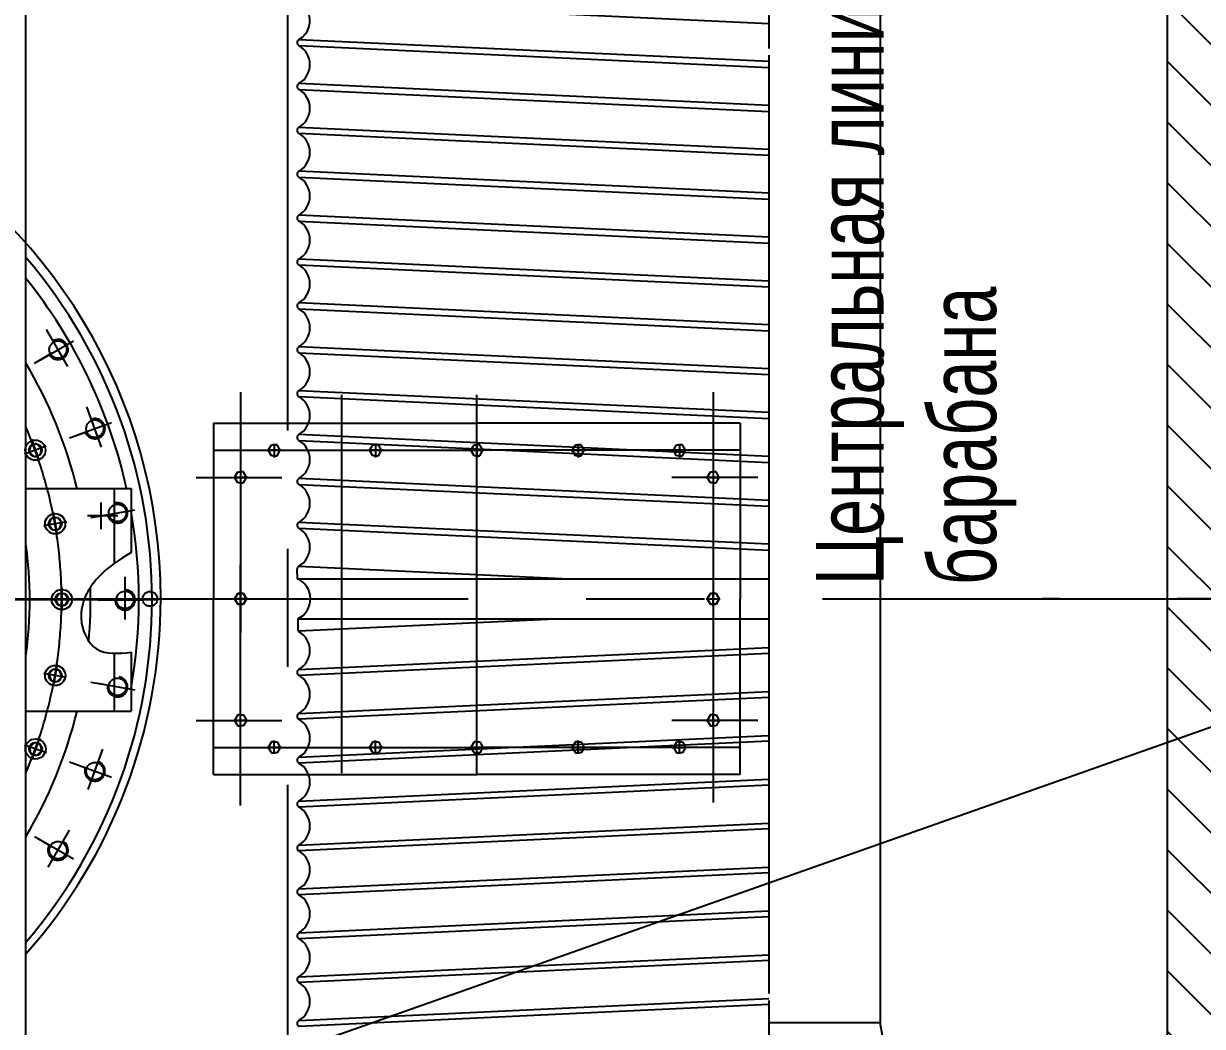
# Model space of a CAD drawing. Header units: millimetres. Extents: x 0 to 29400, y 0 to 20790.
# Drawn here: x 13175 to 14921, y 11549 to 13034 of the extents above; entities that cross this region are included whole.
import ezdxf

# ---------------------------------------------------------------- set-up
doc = ezdxf.new("R2010")
doc.units = ezdxf.units.MM
doc.header["$LTSCALE"] = 700
doc.linetypes.add('G', pattern=[2, 1.25, -0.25, 0.25, -0.25])
for name, color, linetype in [('01', 7, 'Continuous'), ('02', 1, 'Continuous'), ('05', 142, 'G'), ('08', 1, 'Continuous'), ('11', 3, 'Continuous')]:
    doc.layers.add(name, color=color, linetype=linetype)
doc.styles.get("Standard").update_dxf_attribs({"font": 'FZYTK.TTF', "width": 0.707})
doc.dimstyles.new('INTE', dxfattribs={"dimscale": 70, "dimtxt": 3.5, "dimasz": 3, "dimexe": 3, "dimexo": 0, "dimgap": 1, "dimtad": 1, "dimdec": 0, "dimdsep": 46, "dimtxsty": 'Standard', "dimcen": 0, "dimclrd": 1, "dimclre": 1, "dimclrt": 3, "dimaunit": 1, "dimadec": 0, "dimazin": 0, "dimtfac": 1, "dimtdec": 0, "dimtmove": 0, "dimatfit": 0, "dimfxl": 1, "dimarcsym": 0})

# ---------------------------------------------------------------- blocks, each defined once
blk = doc.blocks.new('*D853')
at = {"layer": '08', "color": 1, "lineweight": -2}
blk.add_line((15472.6, 12182), (6347, 8963.8), dxfattribs=at)
at = {"layer": '08', "color": 1}
blk.add_solid([(6335.4, 8996.8), (6358.7, 8930.8), (6149, 8893.9)], dxfattribs=at)
at = {"layer": 'DEFPOINTS', "color": 0}
for p in [(15472.6, 12182), (6149, 8893.9)]:
    blk.add_point(p, dxfattribs=at)
at = {"layer": '08', "color": 3, "insert": (7247.3, 9485.4), "char_height": 245, "attachment_point": 5, "rotation": 19.4255}
blk.add_mtext('R9886', dxfattribs=at)

msp = doc.modelspace()

# ---------------------------------------------------------------- hatches: boundary and pattern name
at = {"layer": '02', "linetype": 'Continuous'}
h = msp.add_hatch(dxfattribs=at)
h.set_pattern_fill('LINE', color=1, scale=20, angle=45, style=0)
h.set_pattern_definition([(315, (12886.376, 16577.194), (44.9013, 44.9013), [])])
edge = h.paths.add_edge_path()
edge.add_ellipse((14968.9, 12260.5), major_axis=(3.54, 3.54), ratio=1, start_angle=260.6967, end_angle=369.3033)
edge.add_ellipse((14990.8, 12291), major_axis=(-23, 23), ratio=1, start_angle=-14.9835, end_angle=99.3033, ccw=False)
edge.add_ellipse((14972.1, 12323.5), major_axis=(3.57, 3.57), ratio=1, start_angle=254.6817, end_angle=382.5804)
edge.add_ellipse((14990.8, 12356), major_axis=(-23, 23), ratio=1, start_angle=-15.0736, end_angle=103.8061, ccw=False)
edge.add_ellipse((14972.1, 12388.5), major_axis=(3.54, 3.54), ratio=1, start_angle=254.9264, end_angle=375.0736)
edge.add_ellipse((14990.8, 12421), major_axis=(-23, 23), ratio=1, start_angle=-15.0736, end_angle=105.0736, ccw=False)
edge.add_ellipse((14972.1, 12453.5), major_axis=(3.54, 3.54), ratio=1, start_angle=254.9264, end_angle=375.0736)
edge.add_ellipse((14990.8, 12486), major_axis=(-23, 23), ratio=1, start_angle=-15.0736, end_angle=105.0736, ccw=False)
edge.add_ellipse((14972.1, 12518.5), major_axis=(3.54, 3.54), ratio=1, start_angle=254.9264, end_angle=375.0736)
edge.add_ellipse((14990.8, 12551), major_axis=(-23, 23), ratio=1, start_angle=-15.0736, end_angle=105.0736, ccw=False)
edge.add_ellipse((14972.1, 12583.5), major_axis=(3.54, 3.54), ratio=1, start_angle=254.9264, end_angle=375.0736)
edge.add_ellipse((14990.8, 12616), major_axis=(-23, 23), ratio=1, start_angle=-15.0736, end_angle=105.0736, ccw=False)
edge.add_ellipse((14972.1, 12648.5), major_axis=(3.54, 3.54), ratio=1, start_angle=254.9264, end_angle=375.0736)
edge.add_ellipse((14990.8, 12681), major_axis=(-23, 23), ratio=1, start_angle=-15.0736, end_angle=105.0736, ccw=False)
edge.add_ellipse((14972.1, 12713.5), major_axis=(3.54, 3.54), ratio=1, start_angle=254.9264, end_angle=375.0736)
edge.add_ellipse((14990.8, 12746), major_axis=(-23, 23), ratio=1, start_angle=-15.0736, end_angle=105.0736, ccw=False)
edge.add_ellipse((14972.1, 12778.5), major_axis=(3.54, 3.54), ratio=1, start_angle=254.9264, end_angle=375.0736)
edge.add_ellipse((14990.8, 12811), major_axis=(-23, 23), ratio=1, start_angle=-15.0736, end_angle=105.0736, ccw=False)
edge.add_ellipse((14972.1, 12843.5), major_axis=(3.54, 3.54), ratio=1, start_angle=254.9264, end_angle=375.0736)
edge.add_ellipse((14990.8, 12876), major_axis=(-23, 23), ratio=1, start_angle=-15.0736, end_angle=105.0736, ccw=False)
edge.add_ellipse((14972.1, 12908.5), major_axis=(3.54, 3.54), ratio=1, start_angle=254.9264, end_angle=375.0736)
edge.add_ellipse((14990.8, 12941), major_axis=(-23, 23), ratio=1, start_angle=-15.0736, end_angle=105.0736, ccw=False)
edge.add_ellipse((14972.1, 12973.5), major_axis=(3.54, 3.54), ratio=1, start_angle=254.9264, end_angle=375.0736)
edge.add_ellipse((14990.8, 13006), major_axis=(-23, 23), ratio=1, start_angle=-15.0736, end_angle=105.0736, ccw=False)
edge.add_ellipse((14972.1, 13038.5), major_axis=(3.54, 3.54), ratio=1, start_angle=254.9264, end_angle=375.0736)
edge.add_ellipse((14990.8, 13071), major_axis=(-23, 23), ratio=1, start_angle=-16.1608, end_angle=105.0736, ccw=False)
edge.add_ellipse((14970.3, 13108.2), major_axis=(7.07, 7.07), ratio=1, start_angle=253.8392, end_angle=315)
edge.add_line((14980.3, 13108.2), (14980.3, 13434))
edge.add_line((14980.3, 13434), (14895.2, 13465))
edge.add_ellipse((14899.6, 13477.2), major_axis=(-9.19, 9.19), ratio=1, start_angle=45, end_angle=115, ccw=False)
edge.add_line((14886.6, 13477.2), (14886.6, 13487.2))
edge.add_line((14886.6, 13487.2), (14868.8, 13487.2))
edge.add_line((14868.8, 13487.2), (14868.8, 11367.9))
edge.add_line((14868.8, 11367.9), (14876.3, 11367.9))
edge.add_line((14876.3, 11367.9), (14876.3, 11191.4))
edge.add_line((14876.3, 11191.4), (14980.3, 11191.4))
edge.add_line((14980.3, 11191.4), (14980.3, 11255.7))
edge.add_ellipse((14970.3, 11255.7), major_axis=(-7.07, 7.07), ratio=1, start_angle=225, end_angle=286.1608)
edge.add_ellipse((14990.8, 11293), major_axis=(-23, 23), ratio=1, start_angle=-15.0736, end_angle=106.1608, ccw=False)
edge.add_ellipse((14972.1, 11325.5), major_axis=(3.54, 3.54), ratio=1, start_angle=254.9264, end_angle=375.0736)
edge.add_ellipse((14990.8, 11358), major_axis=(-23, 23), ratio=1, start_angle=-15.0736, end_angle=105.0736, ccw=False)
edge.add_ellipse((14972.1, 11390.5), major_axis=(3.54, 3.54), ratio=1, start_angle=254.9264, end_angle=375.0736)
edge.add_ellipse((14990.8, 11423), major_axis=(-23, 23), ratio=1, start_angle=-15.0736, end_angle=105.0736, ccw=False)
edge.add_ellipse((14972.1, 11455.5), major_axis=(3.54, 3.54), ratio=1, start_angle=254.9264, end_angle=375.0736)
edge.add_ellipse((14990.8, 11488), major_axis=(-23, 23), ratio=1, start_angle=-15.0736, end_angle=105.0736, ccw=False)
edge.add_ellipse((14972.1, 11520.5), major_axis=(3.54, 3.54), ratio=1, start_angle=254.9264, end_angle=375.0736)
edge.add_ellipse((14990.8, 11553), major_axis=(-23, 23), ratio=1, start_angle=-15.0736, end_angle=105.0736, ccw=False)
edge.add_ellipse((14972.1, 11585.5), major_axis=(3.54, 3.54), ratio=1, start_angle=254.9264, end_angle=375.0736)
edge.add_ellipse((14990.8, 11618), major_axis=(-23, 23), ratio=1, start_angle=-15.0736, end_angle=105.0736, ccw=False)
edge.add_ellipse((14972.1, 11650.5), major_axis=(3.54, 3.54), ratio=1, start_angle=254.9264, end_angle=375.0736)
edge.add_ellipse((14990.8, 11683), major_axis=(-23, 23), ratio=1, start_angle=-15.0736, end_angle=105.0736, ccw=False)
edge.add_ellipse((14972.1, 11715.5), major_axis=(3.54, 3.54), ratio=1, start_angle=254.9264, end_angle=375.0736)
edge.add_ellipse((14990.8, 11748), major_axis=(-23, 23), ratio=1, start_angle=-15.0736, end_angle=105.0736, ccw=False)
edge.add_ellipse((14972.1, 11780.5), major_axis=(3.54, 3.54), ratio=1, start_angle=254.9264, end_angle=375.0736)
edge.add_ellipse((14990.8, 11813), major_axis=(-23, 23), ratio=1, start_angle=-15.0736, end_angle=105.0736, ccw=False)
edge.add_ellipse((14972.1, 11845.5), major_axis=(3.54, 3.54), ratio=1, start_angle=254.9264, end_angle=375.0736)
edge.add_ellipse((14990.8, 11878), major_axis=(-23, 23), ratio=1, start_angle=-15.0736, end_angle=105.0736, ccw=False)
edge.add_ellipse((14972.1, 11910.5), major_axis=(3.54, 3.54), ratio=1, start_angle=254.9264, end_angle=375.0736)
edge.add_ellipse((14990.8, 11943), major_axis=(-23, 23), ratio=1, start_angle=-15.0736, end_angle=105.0736, ccw=False)
edge.add_ellipse((14972.1, 11975.5), major_axis=(3.54, 3.54), ratio=1, start_angle=254.9264, end_angle=375.0736)
edge.add_ellipse((14990.8, 12008), major_axis=(23, 23), ratio=1, start_angle=76.1939, end_angle=195.0736, ccw=False)
edge.add_ellipse((14972.1, 12040.4), major_axis=(-3.57, 3.57), ratio=1, start_angle=157.4196, end_angle=285.3183)
edge.add_ellipse((14990.8, 12073), major_axis=(23, 23), ratio=1, start_angle=80.6967, end_angle=194.9835, ccw=False)
edge.add_ellipse((14968.9, 12103.4), major_axis=(3.54, 3.54), ratio=1, start_angle=260.6967, end_angle=369.3033)
edge.add_ellipse((14990.8, 12133.9), major_axis=(23, 23), ratio=1, start_angle=95.1174, end_angle=189.3033, ccw=False)
edge.add_ellipse((14962, 12157.9), major_axis=(-3.54, 3.54), ratio=1, start_angle=185.1174, end_angle=264.8826)
edge.add_ellipse((14990.8, 12182), major_axis=(23, 23), ratio=1, start_angle=135, end_angle=174.8826, ccw=False)
edge.add_ellipse((14990.8, 12182), major_axis=(-23, 23), ratio=1, start_angle=5.1174, end_angle=45, ccw=False)
edge.add_ellipse((14962, 12206), major_axis=(-3.54, 3.54), ratio=1, start_angle=185.1174, end_angle=264.8826)
edge.add_ellipse((14990.8, 12230.1), major_axis=(-23, 23), ratio=1, start_angle=-9.3033, end_angle=84.8826, ccw=False)

# ---------------------------------------------------------------- linework, layer by layer
for centre in [(13192.8, 12402.2), (13222.1, 12293.2), (13232, 12180.9), (13222.2, 12068.5), (13193.1, 11959.6)]:
    msp.add_circle(centre, 9.72)
at = {"layer": '01'}
for p, q in [((14443.8, 13731.4), (14443.8, 11553.8)), ((13178.8, 11262), (13178.8, 13102)), ((13877.8, 13052.9), (14278.8, 13034.1)), ((14278.8, 12977.8), (13583, 13010.3)), ((13583, 13001.6), (14278.8, 12969.1)), ((14278.8, 12912.8), (13583, 12945.3)), ((13583, 12936.6), (14278.8, 12904.1)), ((14278.8, 12847.8), (13583, 12880.3)), ((13583, 12871.6), (14278.8, 12839.1)), ((14278.8, 12782.8), (13583, 12815.3)), ((13583, 12806.6), (14278.8, 12774.1)), ((14278.8, 12717.8), (13583, 12750.3)), ((13583, 12741.6), (14278.8, 12709.1)), ((14278.8, 12652.8), (13583, 12685.3)), ((13583, 12676.6), (14278.8, 12644.1)), ((14278.8, 12587.8), (13583, 12620.3)), ((13583, 12611.6), (14278.8, 12579.1)), ((14278.8, 12522.8), (13583, 12555.3)), ((13583, 12546.6), (14278.8, 12514.1)), ((14278.8, 12457.8), (13583, 12490.3)), ((13583, 12481.6), (14278.8, 12449.1)), ((13194.5, 12411.7), (13185.4, 12408.4)), ((13194.5, 12411.7), (13185.4, 12408.4)), ((13202, 12405.5), (13194.5, 12411.7)), ((14278.8, 12392.8), (13583, 12425.3)), ((13583, 12416.6), (14278.8, 12384.1)), ((13185.4, 12408.4), (13183.7, 12398.8)), ((13185.4, 12408.4), (13183.7, 12398.8)), ((13183.7, 12398.8), (13191.2, 12392.6)), ((13191.2, 12392.6), (13200.3, 12395.9)), ((13200.3, 12395.9), (13202, 12405.5)), ((13537.7, 12402), (13542.4, 12410)), ((13542.4, 12394), (13537.7, 12402)), ((13542.4, 12410), (13546.6, 12410)), ((13546.6, 12394), (13542.4, 12394)), ((13550.9, 12410), (13546.6, 12410)), ((13546.6, 12394), (13550.9, 12394)), ((13555.5, 12402), (13550.9, 12410)), ((13550.9, 12394), (13555.5, 12402)), ((13687.7, 12402), (13692.4, 12410)), ((13692.4, 12394), (13687.7, 12402)), ((13692.4, 12410), (13696.6, 12410)), ((13696.6, 12394), (13692.4, 12394)), ((13700.9, 12410), (13696.6, 12410)), ((13696.6, 12394), (13700.9, 12394)), ((13705.5, 12402), (13700.9, 12410)), ((13700.9, 12394), (13705.5, 12402)), ((13837.7, 12402), (13842.4, 12410)), ((13837.7, 12402), (13842.4, 12410)), ((13842.4, 12394), (13837.7, 12402)), ((13842.4, 12394), (13837.7, 12402)), ((13842.4, 12410), (13846.6, 12410)), ((13842.4, 12410), (13846.6, 12410)), ((13846.6, 12394), (13842.4, 12394)), ((13846.6, 12394), (13842.4, 12394)), ((13850.9, 12410), (13846.6, 12410)), ((13850.9, 12410), (13846.6, 12410)), ((13846.6, 12394), (13850.9, 12394)), ((13846.6, 12394), (13850.9, 12394)), ((13855.5, 12402), (13850.9, 12410)), ((13855.5, 12402), (13850.9, 12410)), ((13850.9, 12394), (13855.5, 12402)), ((13850.9, 12394), (13855.5, 12402)), ((13987.7, 12402), (13992.4, 12410)), ((13992.4, 12394), (13987.7, 12402)), ((13992.4, 12410), (13996.6, 12410)), ((13996.6, 12394), (13992.4, 12394)), ((14000.9, 12410), (13996.6, 12410)), ((13996.6, 12394), (14000.9, 12394)), ((14005.5, 12402), (14000.9, 12410)), ((14000.9, 12394), (14005.5, 12402)), ((14137.7, 12402), (14142.4, 12410)), ((14142.4, 12394), (14137.7, 12402)), ((14142.4, 12410), (14146.6, 12410)), ((14146.6, 12394), (14142.4, 12394)), ((14150.9, 12410), (14146.6, 12410)), ((14146.6, 12394), (14150.9, 12394)), ((14155.5, 12402), (14150.9, 12410)), ((14150.9, 12394), (14155.5, 12402)), ((13487.7, 12362), (13492.4, 12370)), ((13492.4, 12354), (13487.7, 12362)), ((13492.4, 12370), (13496.6, 12370)), ((13500.9, 12370), (13496.6, 12370)), ((13505.5, 12362), (13500.9, 12370)), ((13500.9, 12354), (13505.5, 12362)), ((14278.8, 12327.8), (13583, 12360.3)), ((14187.7, 12362), (14192.4, 12370)), ((14192.4, 12354), (14187.7, 12362)), ((14192.4, 12370), (14196.6, 12370)), ((14200.9, 12370), (14196.6, 12370)), ((14205.5, 12362), (14200.9, 12370)), ((14200.9, 12354), (14205.5, 12362)), ((13496.6, 12354), (13492.4, 12354)), ((13496.6, 12354), (13500.9, 12354)), ((13583, 12351.6), (14278.8, 12319.1)), ((14196.6, 12354), (14192.4, 12354)), ((14196.6, 12354), (14200.9, 12354)), ((13215.8, 12300.7), (13212.5, 12291.6)), ((13212.5, 12291.6), (13218.8, 12284.1)), ((13225.4, 12302.4), (13215.8, 12300.7)), ((13231.7, 12294.9), (13225.4, 12302.4)), ((13228.3, 12285.8), (13231.7, 12294.9)), ((14278.8, 12262.8), (13583, 12295.3)), ((13218.8, 12284.1), (13228.3, 12285.8)), ((13583, 12286.6), (14278.8, 12254.1)), ((13580.7, 12211.8), (13580.5, 12225.9)), ((13972.3, 12211.5), (13583.1, 12229.7)), ((13580.7, 12211.8), (14278.8, 12211.8)), ((13227.1, 12189.3), (13222.3, 12180.9)), ((13236.8, 12189.3), (13227.1, 12189.3)), ((13241.7, 12180.9), (13236.8, 12189.3)), ((13487.7, 12182), (13492.4, 12190)), ((13492.4, 12190), (13487.7, 12182)), ((13492.4, 12190), (13496.6, 12190)), ((13496.6, 12190), (13492.4, 12190)), ((13500.9, 12190), (13496.6, 12190)), ((13496.6, 12190), (13500.9, 12190)), ((13505.5, 12182), (13500.9, 12190)), ((13500.9, 12190), (13505.5, 12182)), ((14192.4, 12190), (14187.7, 12182)), ((14187.7, 12182), (14192.4, 12190)), ((14196.6, 12190), (14192.4, 12190)), ((14192.4, 12190), (14196.6, 12190)), ((14196.6, 12190), (14200.9, 12190)), ((14200.9, 12190), (14196.6, 12190)), ((14200.9, 12190), (14205.5, 12182)), ((14205.5, 12182), (14200.9, 12190)), ((13222.3, 12180.9), (13227.1, 12172.5)), ((13227.1, 12172.5), (13236.8, 12172.5)), ((13236.8, 12172.5), (13241.7, 12180.9)), ((13492.4, 12174), (13487.7, 12182)), ((13487.7, 12182), (13492.4, 12174)), ((13496.6, 12174), (13492.4, 12174)), ((13492.4, 12174), (13496.6, 12174)), ((13496.6, 12174), (13500.9, 12174)), ((13500.9, 12174), (13496.6, 12174)), ((13500.9, 12174), (13505.5, 12182)), ((13505.5, 12182), (13500.9, 12174)), ((14187.7, 12182), (14192.4, 12174)), ((14192.4, 12174), (14187.7, 12182)), ((14192.4, 12174), (14196.6, 12174)), ((14196.6, 12174), (14192.4, 12174)), ((14200.9, 12174), (14196.6, 12174)), ((14196.6, 12174), (14200.9, 12174)), ((14205.5, 12182), (14200.9, 12174)), ((14200.9, 12174), (14205.5, 12182)), ((13581.2, 12152.4), (14278.8, 12152.4)), ((13581.2, 12152.4), (13581.2, 12135.4)), ((13972.3, 12152.4), (13583.1, 12134.3)), ((13583, 12077.3), (14278.8, 12109.8)), ((14278.8, 12101.1), (13583, 12068.6)), ((13218.9, 12077.7), (13212.6, 12070.2)), ((13212.6, 12070.2), (13216, 12061.1)), ((13228.5, 12076), (13218.9, 12077.7)), ((13225.5, 12059.4), (13231.8, 12066.9)), ((13231.8, 12066.9), (13228.5, 12076)), ((13216, 12061.1), (13225.5, 12059.4)), ((13583, 12012.3), (14278.8, 12044.8)), ((14278.8, 12036.1), (13583, 12003.6)), ((13492.4, 12010), (13487.7, 12002)), ((13496.6, 12010), (13492.4, 12010)), ((13496.6, 12010), (13500.9, 12010)), ((13500.9, 12010), (13505.5, 12002)), ((14192.4, 12010), (14187.7, 12002)), ((14196.6, 12010), (14192.4, 12010)), ((14196.6, 12010), (14200.9, 12010)), ((14200.9, 12010), (14205.5, 12002)), ((13487.7, 12002), (13492.4, 11994)), ((13492.4, 11994), (13496.6, 11994)), ((13500.9, 11994), (13496.6, 11994)), ((13505.5, 12002), (13500.9, 11994)), ((14187.7, 12002), (14192.4, 11994)), ((14192.4, 11994), (14196.6, 11994)), ((14200.9, 11994), (14196.6, 11994)), ((14205.5, 12002), (14200.9, 11994)), ((13583, 11947.3), (14278.8, 11979.8)), ((13191.4, 11969.2), (13184, 11962.9)), ((13184, 11962.9), (13185.6, 11953.3)), ((13200.5, 11965.8), (13191.4, 11969.2)), ((13202.2, 11956.3), (13200.5, 11965.8)), ((13542.4, 11970), (13537.7, 11962)), ((13537.7, 11962), (13542.4, 11954)), ((13546.6, 11970), (13542.4, 11970)), ((13546.6, 11970), (13550.9, 11970)), ((13550.9, 11970), (13555.5, 11962)), ((13555.5, 11962), (13550.9, 11954)), ((14278.8, 11971.1), (13583, 11938.6)), ((13692.4, 11970), (13687.7, 11962)), ((13687.7, 11962), (13692.4, 11954)), ((13696.6, 11970), (13692.4, 11970)), ((13696.6, 11970), (13700.9, 11970)), ((13700.9, 11970), (13705.5, 11962)), ((13705.5, 11962), (13700.9, 11954)), ((13842.4, 11970), (13837.7, 11962)), ((13842.4, 11970), (13837.7, 11962)), ((13837.7, 11962), (13842.4, 11954)), ((13837.7, 11962), (13842.4, 11954)), ((13846.6, 11970), (13842.4, 11970)), ((13846.6, 11970), (13842.4, 11970)), ((13846.6, 11970), (13850.9, 11970)), ((13846.6, 11970), (13850.9, 11970)), ((13850.9, 11970), (13855.5, 11962)), ((13850.9, 11970), (13855.5, 11962)), ((13855.5, 11962), (13850.9, 11954)), ((13855.5, 11962), (13850.9, 11954)), ((13992.4, 11970), (13987.7, 11962)), ((13987.7, 11962), (13992.4, 11954)), ((13996.6, 11970), (13992.4, 11970)), ((13996.6, 11970), (14000.9, 11970)), ((14000.9, 11970), (14005.5, 11962)), ((14005.5, 11962), (14000.9, 11954)), ((14142.4, 11970), (14137.7, 11962)), ((14137.7, 11962), (14142.4, 11954)), ((14146.6, 11970), (14142.4, 11970)), ((14146.6, 11970), (14150.9, 11970)), ((14150.9, 11970), (14155.5, 11962)), ((14155.5, 11962), (14150.9, 11954)), ((13185.6, 11953.3), (13194.8, 11950)), ((13194.8, 11950), (13202.2, 11956.3)), ((13542.4, 11954), (13546.6, 11954)), ((13550.9, 11954), (13546.6, 11954)), ((13692.4, 11954), (13696.6, 11954)), ((13700.9, 11954), (13696.6, 11954)), ((13842.4, 11954), (13846.6, 11954)), ((13842.4, 11954), (13846.6, 11954)), ((13850.9, 11954), (13846.6, 11954)), ((13850.9, 11954), (13846.6, 11954)), ((13992.4, 11954), (13996.6, 11954)), ((14000.9, 11954), (13996.6, 11954)), ((14142.4, 11954), (14146.6, 11954)), ((14150.9, 11954), (14146.6, 11954)), ((13583, 11882.3), (14278.8, 11914.8)), ((14278.8, 11906.1), (13583, 11873.6)), ((13583, 11817.3), (14278.8, 11849.8)), ((14278.8, 11841.1), (13583, 11808.6)), ((13583, 11752.3), (14278.8, 11784.8)), ((14278.8, 11776.1), (13583, 11743.6)), ((13583, 11687.3), (14278.8, 11719.8)), ((14278.8, 11711.1), (13583, 11678.6)), ((13583, 11622.3), (14278.8, 11654.8)), ((14278.8, 11646.1), (13583, 11613.6)), ((13583, 11557.3), (14278.8, 11589.8)), ((14278.8, 11581.1), (13583, 11548.6)), ((14443.8, 11553.8), (14278.8, 11553.8)), ((14447.1, 11535.4), (14443.8, 11553.8))]:
    msp.add_line(p, q, dxfattribs=at)
at = {"layer": '01', "color": 7, "linetype": 'Continuous'}
for p, q in [((14868.8, 13487.2), (14868.8, 11367.9)), ((13456.6, 12442), (13846.6, 12442)), ((13456.6, 12442), (13456.6, 12182)), ((14236.6, 12442), (13846.6, 12442)), ((14236.6, 12442), (14236.6, 12182)), ((13178.8, 12345.5), (13334.6, 12345.5)), ((13309.6, 12345.5), (13309.6, 12234.4)), ((13334.6, 12345.5), (13334.6, 12250.8)), ((13456.6, 11922), (13456.6, 12182)), ((14236.6, 11922), (14236.6, 12182)), ((13309.6, 12101.3), (13309.6, 12015.5)), ((13334.6, 12102.9), (13334.6, 12015.5)), ((13178.8, 12015.5), (13334.6, 12015.5)), ((13456.6, 11922), (13846.6, 11922)), ((14236.6, 11922), (13846.6, 11922))]:
    msp.add_line(p, q, dxfattribs=at)
for centre in [(13226.3, 12551.3), (13280.9, 12434.1), (13314.4, 12309.3), (13325.6, 12180.5), (13314.4, 12051.8), (13280.9, 11926.9), (13226.3, 11809.8)]:
    msp.add_circle(centre, 12.9, dxfattribs=at)
at = {"layer": '01'}
for centre, radius in [((13192.8, 12402.2), 15), ((13222.1, 12293.2), 15), ((13232, 12180.9), 15), ((13362.5, 12182), 11), ((13222.2, 12068.5), 15), ((13193.1, 11959.6), 15)]:
    msp.add_circle(centre, radius, dxfattribs=at)
at = {"layer": '01', "color": 7, "linetype": 'Continuous'}
for centre, radius, start, end in [((13566.8, 13038.5), 32.5, 299.9264, 26.3004), ((13585.5, 13006), 5, 119.9264, 240.0736), ((13566.8, 12973.5), 32.5, 299.9264, 60.0736), ((13585.5, 12941), 5, 119.9264, 240.0736), ((13566.8, 12908.5), 32.5, 299.9264, 60.0736), ((13585.5, 12876), 5, 119.9264, 240.0736), ((13566.8, 12843.5), 32.5, 299.9264, 60.0736), ((13585.5, 12811), 5, 119.9264, 240.0736), ((13566.8, 12778.5), 32.5, 299.9264, 60.0736), ((13585.5, 12746), 5, 119.9264, 240.0736), ((13585.5, 12746), 5, 119.9264, 240.0736), ((13566.8, 12713.5), 32.5, 48.9247, 60.0736), ((13566.8, 12713.5), 32.5, 299.9264, 60.0736), ((12584.1, 12180.5), 781.5, 319.5473, 40.4527), ((13585.5, 12681), 5, 119.9264, 240.0736), ((13566.8, 12648.5), 32.5, 299.9264, 60.0736), ((13585.5, 12616), 5, 119.9264, 240.0736), ((13566.8, 12583.5), 32.5, 299.9264, 60.0736), ((13585.5, 12551), 5, 119.9264, 240.0736), ((13585.5, 12551), 5, 119.9264, 240.0736), ((13566.8, 12518.5), 32.5, 48.9247, 60.0736), ((13566.8, 12518.5), 32.5, 299.9264, 60.0736), ((13585.5, 12486), 5, 119.9264, 240.0736), ((13566.8, 12453.5), 32.5, 299.9264, 60.0736), ((13585.5, 12421), 5, 119.9264, 240.0736), ((13566.8, 12388.5), 32.5, 299.9264, 60.0736), ((13585.5, 12356), 5, 119.9264, 240.0736), ((13585.5, 12356), 5, 119.9264, 240.0736), ((13566.8, 12323.5), 32.5, 48.9247, 60.0736), ((13566.8, 12323.5), 32.5, 299.9264, 60.0736), ((13585.5, 12291), 5, 119.9264, 240.0736), ((13566.8, 12258.5), 32.5, 299.9264, 60.0736), ((12584.6, 12180.5), 600, 352.0269, 7.9731), ((13585.5, 12226), 5, 119.9264, 180.5548), ((13585.5, 12226), 5, 119.9264, 180.5548), ((13567.7, 12182), 32.5, 294.6765, 66.4331), ((13585.5, 12138), 5, 210.9474, 240.0736), ((13566.8, 12105.5), 32.5, 299.9264, 60.0736), ((13585.5, 12073), 5, 119.9264, 240.0736), ((13566.8, 12040.5), 32.5, 299.9264, 60.0736), ((13585.5, 12008), 5, 119.9264, 240.0736), ((13566.8, 11975.5), 32.5, 299.9264, 60.0736), ((13585.5, 11943), 5, 119.9264, 240.0736), ((13566.8, 11910.5), 32.5, 299.9264, 60.0736), ((13585.5, 11878), 5, 119.9264, 240.0736), ((13566.8, 11845.5), 32.5, 299.9264, 60.0736), ((13585.5, 11813), 5, 119.9264, 240.0736), ((13566.8, 11780.5), 32.5, 299.9264, 60.0736), ((13585.5, 11748), 5, 119.9264, 240.0736), ((13566.8, 11715.5), 32.5, 299.9264, 60.0736), ((13585.5, 11683), 5, 119.9264, 240.0736), ((13566.8, 11650.5), 32.5, 299.9264, 60.0736), ((13566.8, 11650.5), 32.5, 299.9264, 311.0753), ((13585.5, 11618), 5, 119.9264, 240.0736), ((13585.5, 11618), 5, 119.9264, 240.0736), ((13566.8, 11585.5), 32.5, 299.9264, 60.0736), ((13585.5, 11553), 5, 119.9264, 240.0736)]:
    msp.add_arc(centre, radius, start, end, dxfattribs=at)
at = {"layer": '01'}
for centre, radius, start, end in [((12584.6, 12182.4), 793.8, 0, 124.6919), ((12584.6, 12180.5), 761.4, 12.5165, 38.6977), ((12584.6, 12180.5), 690, 13.8352, 30.553), ((12584.6, 12180.5), 761.4, 350.0943, 9.9057), ((12584.6, 12180.5), 690, 354.8964, 1.557), ((12584.6, 12180.5), 690, 354.8964, 1.557), ((12584.6, 12182.4), 793.8, 318.4691, 0), ((12584.6, 12180.5), 690, 329.447, 346.1648)]:
    msp.add_arc(centre, radius, start, end, dxfattribs=at)
at = {"layer": '02', "color": 1, "linetype": 'Continuous'}
for centre, start, end in [((13226.3, 12551.3), 210, 120.6603), ((13280.9, 12434.1), 200, 110.6603), ((13314.4, 12309.3), 190, 100.6603), ((13325.6, 12180.5), 180, 90.6603), ((13314.4, 12051.8), 170, 80.6603), ((13280.9, 11926.9), 160, 70.6603), ((13226.3, 11809.8), 150, 60.6603)]:
    msp.add_arc(centre, 15, start, end, dxfattribs=at)
at = {"layer": '05'}
for p, q in [((14278.8, 14222.3), (14278.8, 10720.4)), ((13240.9, 12526), (13209.2, 12580.9)), ((13200.2, 12536.2), (13249, 12564.4)), ((13191.5, 12531.2), (13217.5, 12546.2)), ((13290.9, 12406.7), (13269.2, 12466.3)), ((13243.1, 12420.4), (13271.3, 12430.6)), ((13252.6, 12423.8), (13305.5, 12443.1)), ((13186.9, 12418.6), (13198.5, 12386.6)), ((13546.6, 12411.7), (13546.6, 12391.5)), ((13696.6, 12411.7), (13696.6, 12391.5)), ((13846.6, 12411.7), (13846.6, 12391.5)), ((13846.6, 12411.7), (13846.6, 12391.5)), ((13996.6, 12411.7), (13996.6, 12391.5)), ((14146.6, 12411.7), (14146.6, 12391.5)), ((13208.8, 12408), (13176.5, 12396.2)), ((13557.1, 12402), (13536.5, 12402)), ((13707.1, 12402), (13686.5, 12402)), ((13836.2, 12402), (13856.7, 12402)), ((13857.1, 12402), (13836.5, 12402)), ((13986.2, 12402), (14006.7, 12402)), ((14136.2, 12402), (14156.7, 12402)), ((13507.1, 12362), (13486.5, 12362)), ((13496.6, 12371.7), (13496.6, 12351.5)), ((14186.2, 12362), (14206.7, 12362)), ((14196.6, 12371.7), (14196.6, 12351.5)), ((13290, 12285.1), (13290, 12324.8)), ((13219.1, 12310.4), (13225, 12276.9)), ((13274.8, 12302.3), (13304.3, 12307.5)), ((13284.7, 12304.1), (13340.2, 12313.8)), ((13238.8, 12296.2), (13204.9, 12290.2)), ((13314.9, 12304.9), (13270.2, 12304.9)), ((13325.6, 12151.3), (13325.6, 12214.7)), ((13232, 12198.3), (13232, 12164.3)), ((13496.6, 12172.2), (13496.6, 12192.4)), ((13496.6, 12191.7), (13496.6, 12171.5)), ((14196.6, 12172.2), (14196.6, 12192.4)), ((14196.6, 12191.7), (14196.6, 12171.5)), ((13249, 12180.9), (13214.6, 12180.9)), ((13320.8, 12180.5), (13281, 12180.5)), ((13285.4, 12180.5), (13315.4, 12180.5)), ((13295.5, 12180.5), (13351.8, 12180.5)), ((13507.1, 12182), (13486.5, 12182)), ((13507.1, 12182), (13486.5, 12182)), ((14186.2, 12182), (14206.7, 12182)), ((14186.2, 12182), (14206.7, 12182)), ((16109.1, 12182), (14683.4, 12182)), ((13225.3, 12085.7), (13219.3, 12052.2)), ((13239, 12065.6), (13205.1, 12071.6)), ((13274.8, 12058.8), (13304.3, 12053.5)), ((13284.7, 12057), (13340.2, 12047.2)), ((13496.6, 11992.2), (13496.6, 12012.4)), ((14196.6, 11992.2), (14196.6, 12012.4)), ((13507.1, 12002), (13486.5, 12002)), ((14186.2, 12002), (14206.7, 12002)), ((13199.1, 11976), (13187.4, 11944)), ((13209.1, 11953.8), (13176.7, 11965.5)), ((13270.9, 11899.5), (13292.6, 11959.1)), ((13557.1, 11962), (13536.5, 11962)), ((13546.6, 11952.2), (13546.6, 11972.4)), ((13707.1, 11962), (13686.5, 11962)), ((13696.6, 11952.2), (13696.6, 11972.4)), ((13836.2, 11962), (13856.7, 11962)), ((13857.1, 11962), (13836.5, 11962)), ((13846.6, 11952.2), (13846.6, 11972.4)), ((13846.6, 11952.2), (13846.6, 11972.4)), ((13986.2, 11962), (14006.7, 11962)), ((13996.6, 11952.2), (13996.6, 11972.4)), ((14136.2, 11962), (14156.7, 11962)), ((14146.6, 11952.2), (14146.6, 11972.4)), ((13243.1, 11940.7), (13271.3, 11930.4)), ((13252.6, 11937.2), (13305.5, 11918)), ((13211.7, 11784.5), (13243.4, 11839.4)), ((13191.5, 11829.9), (13217.5, 11814.9)), ((13200.2, 11824.9), (13249, 11796.7))]:
    msp.add_line(p, q, dxfattribs=at)
at = {"layer": '05', "color": 4, "linetype": 'G'}
for p, q in [((14278.8, 14037.1), (14278.8, 10676.2)), ((13566.8, 11031.3), (13566.8, 13174.8)), ((10158.6, 12182), (19409.1, 12182)), ((13372.7, 12180.5), (11631, 12180.5))]:
    msp.add_line(p, q, dxfattribs=at)
at = {"layer": '05', "color": 142, "linetype": 'G'}
for p, q in [((13496.6, 12488.1), (13496.6, 12131.6)), ((13646.6, 11923.7), (13646.6, 12484.1)), ((13846.6, 11923.7), (13846.6, 12484.1)), ((14196.6, 12488.1), (14196.6, 11880.1)), ((13456.6, 12402), (13846.6, 12402)), ((14236.6, 12402), (13846.6, 12402)), ((13430.7, 12362), (13557.9, 12362)), ((14262.6, 12362), (14135.3, 12362)), ((13496.6, 11875.9), (13496.6, 12232.4)), ((13430.7, 12002), (13557.9, 12002)), ((14262.6, 12002), (14135.3, 12002)), ((13456.6, 11962), (13846.6, 11962)), ((14236.6, 11962), (13846.6, 11962))]:
    msp.add_line(p, q, dxfattribs=at)
at = {"layer": '05', "color": 4, "linetype": 'G'}
msp.add_arc((12584.6, 12180.5), 647, 336.6922, 23.3078, dxfattribs=at)
at = {"layer": '11'}
msp.add_spline([(13334.6, 12250.8), (13286.3, 12214.3), (13260.6, 12153.2), (13283.3, 12107.9), (13334.6, 12102.9)], degree=3, dxfattribs=at)

# ---------------------------------------------------------------- texts
at = {"layer": '01', "insert": (14348.7, 12202.1), "char_height": 100, "attachment_point": 1, "rotation": 90}
msp.add_mtext('{\\fArial|b0|i0|c204|p34;\\C3;Центральная линия\\Pбарабана}', dxfattribs=at)

# ---------------------------------------------------------------- dimensions: what is measured, and where the dimension line sits
at = {"layer": '08'}
dim = msp.add_radius_dim(center=(15472.6, 12182), mpoint=(6149, 8893.9), dimstyle='INTE', dxfattribs=at)
dim.commit()
dim.dimension.update_dxf_attribs({"geometry": '*D853', "text_midpoint": (7311.3, 9303.8), "dimtype": 164})

doc.saveas('drawing.dxf')
